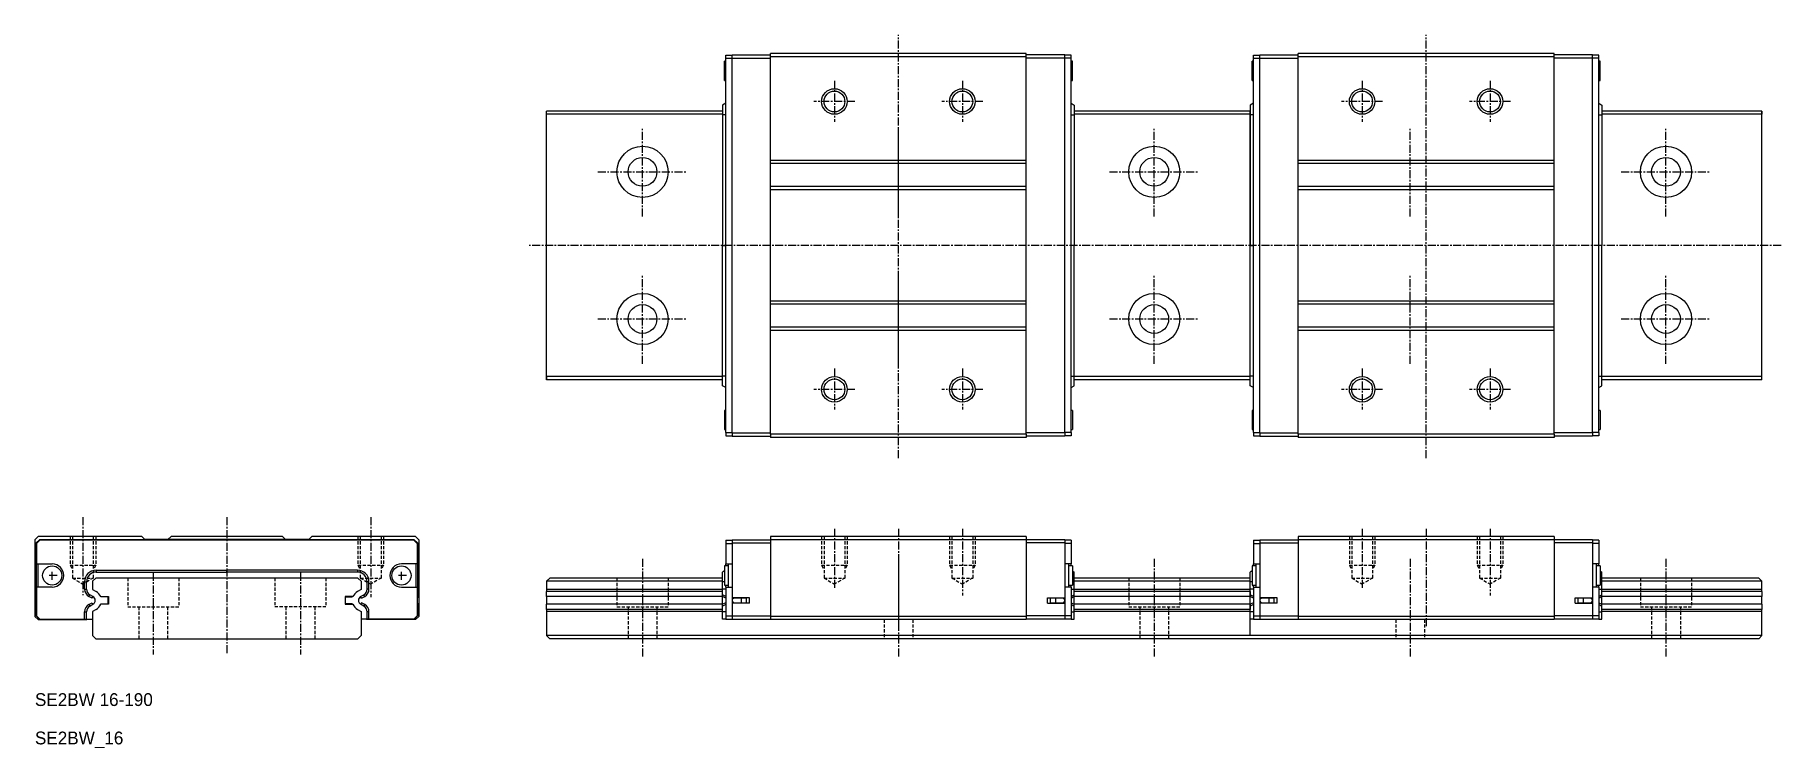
# Model space of a CAD drawing. Extents: x 10 to 283, y 9 to 121.
import ezdxf

# ---------------------------------------------------------------- set-up
doc = ezdxf.new("R2010")
doc.units = 0
doc.linetypes.add('CENTER', pattern=[2, 1.25, -0.25, 0.25, -0.25])
doc.linetypes.add('DASHED', pattern=[0.75, 0.5, -0.25])
doc.layers.get('0').update_dxf_attribs({"linetype": 'CONTINUOUS'})
doc.layers.add('CENTER', color=1, linetype='CENTER')

msp = doc.modelspace()

# ---------------------------------------------------------------- linework, layer by layer
at = {"color": 7, "linetype": 'CONTINUOUS'}
for p, q in [((118, 117.25), (118, 117.75)), ((118, 117.75), (119, 117.75)), ((119, 117.8), (125, 117.8)), ((119, 117.3), (119, 117.8)), ((165, 118), (125, 118)), ((125, 117.5), (125, 118)), ((165, 117.5), (125, 117.5)), ((125, 58.5), (125, 117.5)), ((165, 117.5), (165, 118)), ((171, 117.8), (165, 117.8)), ((165, 58.5), (165, 117.5)), ((171, 117.3), (171, 117.8)), ((172, 117.75), (171, 117.75)), ((172, 117.25), (172, 117.75)), ((200.5, 117.25), (200.5, 117.75)), ((200.5, 117.75), (201.5, 117.75)), ((201.5, 117.8), (207.5, 117.8)), ((201.5, 117.3), (201.5, 117.8)), ((247.5, 118), (207.5, 118)), ((207.5, 117.5), (207.5, 118)), ((247.5, 117.5), (207.5, 117.5)), ((207.5, 58.5), (207.5, 117.5)), ((247.5, 117.5), (247.5, 118)), ((253.5, 117.8), (247.5, 117.8)), ((247.5, 58.5), (247.5, 117.5)), ((253.5, 117.3), (253.5, 117.8)), ((254.5, 117.75), (253.5, 117.75)), ((254.5, 117.25), (254.5, 117.75)), ((118, 116.8), (117.8, 116.8)), ((117.8, 113.8), (117.8, 116.8)), ((118, 58.75), (118, 117.25)), ((118, 117.25), (119, 117.25)), ((119, 58.7), (119, 117.3)), ((119, 117.3), (125, 117.3)), ((171, 117.3), (165, 117.3)), ((171, 58.7), (171, 117.3)), ((172, 117.25), (171, 117.25)), ((172, 58.75), (172, 117.25)), ((172.2, 116.8), (172, 116.8)), ((172.2, 113.8), (172.2, 116.8)), ((200.3, 113.8), (200.3, 116.8)), ((200.5, 116.8), (200.3, 116.8)), ((200.5, 58.75), (200.5, 117.25)), ((200.5, 117.25), (201.5, 117.25)), ((201.5, 58.7), (201.5, 117.3)), ((201.5, 117.3), (207.5, 117.3)), ((253.5, 117.3), (247.5, 117.3)), ((253.5, 58.7), (253.5, 117.3)), ((254.5, 117.25), (253.5, 117.25)), ((254.5, 58.75), (254.5, 117.25)), ((254.7, 116.8), (254.5, 116.8)), ((254.7, 113.8), (254.7, 116.8)), ((117.8, 113.8), (118, 113.8)), ((172, 113.8), (172.2, 113.8)), ((200.3, 113.8), (200.5, 113.8)), ((254.5, 113.8), (254.7, 113.8)), ((118, 110.23), (117.5, 109.93)), ((117.5, 109.93), (117.5, 108.43)), ((172, 110.23), (172.5, 109.93)), ((172.5, 109.93), (172.5, 108.43)), ((200.5, 110.23), (200, 109.93)), ((200, 109.93), (200, 108.43)), ((254.5, 110.23), (255, 109.93)), ((255, 109.93), (255, 108.43)), ((90, 67), (90, 109)), ((117.5, 109), (90, 109)), ((90, 108.5), (90, 109)), ((117.5, 108.5), (90, 108.5)), ((117.5, 108.43), (117.5, 88)), ((118, 108.43), (117.5, 108.43)), ((172, 108.43), (172.5, 108.43)), ((200, 109), (172.5, 109)), ((200, 108.5), (172.5, 108.5)), ((172.5, 108.43), (172.5, 88)), ((200, 67), (200, 109)), ((200, 109), (200, 108.5)), ((200, 108.43), (200, 88)), ((200.5, 108.43), (200, 108.43)), ((254.5, 108.43), (255, 108.43)), ((280, 109), (255, 109)), ((280, 108.5), (255, 108.5)), ((255, 108.43), (255, 88)), ((280, 67), (280, 109)), ((280, 109), (280, 108.5)), ((165, 101.3), (125, 101.3)), ((247.5, 101.3), (207.5, 101.3)), ((165, 100.8), (125, 100.8)), ((247.5, 100.8), (207.5, 100.8)), ((165, 97.2), (125, 97.2)), ((165, 96.7), (125, 96.7)), ((247.5, 97.2), (207.5, 97.2)), ((247.5, 96.7), (207.5, 96.7)), ((117.5, 67.57), (117.5, 88)), ((117.5, 88), (118, 88)), ((172.5, 88), (172, 88)), ((172.5, 67.57), (172.5, 88)), ((200, 67.57), (200, 88)), ((200, 88), (200.5, 88)), ((255, 88), (254.5, 88)), ((255, 67.57), (255, 88)), ((165, 79.3), (125, 79.3)), ((247.5, 79.3), (207.5, 79.3)), ((165, 78.8), (125, 78.8)), ((247.5, 78.8), (207.5, 78.8)), ((165, 75.2), (125, 75.2)), ((165, 74.7), (125, 74.7)), ((247.5, 75.2), (207.5, 75.2)), ((247.5, 74.7), (207.5, 74.7)), ((117.5, 67.5), (90, 67.5)), ((90, 67.5), (90, 67)), ((117.5, 67), (90, 67)), ((117.5, 66.07), (117.5, 67.57)), ((118, 67.57), (117.5, 67.57)), ((118, 65.77), (117.5, 66.07)), ((172, 67.57), (172.5, 67.57)), ((172, 65.77), (172.5, 66.07)), ((172.5, 66.07), (172.5, 67.57)), ((200, 67.5), (172.5, 67.5)), ((200, 67), (172.5, 67)), ((200, 66.07), (200, 67.57)), ((200.5, 67.57), (200, 67.57)), ((200, 67), (200, 67.5)), ((200.5, 65.77), (200, 66.07)), ((254.5, 67.57), (255, 67.57)), ((254.5, 65.77), (255, 66.07)), ((255, 66.07), (255, 67.57)), ((280, 67.5), (255, 67.5)), ((280, 67), (255, 67)), ((280, 67), (280, 67.5)), ((117.8, 62.2), (117.8, 59.2)), ((118, 62.2), (117.8, 62.2)), ((172.2, 62.2), (172, 62.2)), ((172.2, 62.2), (172.2, 59.2)), ((200.3, 62.2), (200.3, 59.2)), ((200.5, 62.2), (200.3, 62.2)), ((254.7, 62.2), (254.5, 62.2)), ((254.7, 62.2), (254.7, 59.2)), ((117.8, 59.2), (118, 59.2)), ((118, 58.75), (119, 58.75)), ((118, 58.75), (118, 58.25)), ((118, 58.25), (119, 58.25)), ((119, 58.7), (125, 58.7)), ((119, 58.7), (119, 58.2)), ((119, 58.2), (125, 58.2)), ((165, 58.5), (125, 58.5)), ((125, 58.5), (125, 58)), ((165, 58), (125, 58)), ((171, 58.7), (165, 58.7)), ((165, 58.5), (165, 58)), ((171, 58.2), (165, 58.2)), ((172, 58.75), (171, 58.75)), ((171, 58.7), (171, 58.2)), ((172, 58.25), (171, 58.25)), ((172, 59.2), (172.2, 59.2)), ((172, 58.75), (172, 58.25)), ((200.3, 59.2), (200.5, 59.2)), ((200.5, 58.75), (200.5, 58.25)), ((200.5, 58.75), (201.5, 58.75)), ((200.5, 58.25), (201.5, 58.25)), ((201.5, 58.7), (207.5, 58.7)), ((201.5, 58.7), (201.5, 58.2)), ((201.5, 58.2), (207.5, 58.2)), ((247.5, 58.5), (207.5, 58.5)), ((207.5, 58.5), (207.5, 58)), ((247.5, 58), (207.5, 58)), ((253.5, 58.7), (247.5, 58.7)), ((247.5, 58.5), (247.5, 58)), ((253.5, 58.2), (247.5, 58.2)), ((254.5, 58.75), (253.5, 58.75)), ((253.5, 58.7), (253.5, 58.2)), ((254.5, 58.25), (253.5, 58.25)), ((254.5, 59.2), (254.7, 59.2)), ((254.5, 58.75), (254.5, 58.25)), ((10.5, 42.5), (10, 42)), ((10, 42), (10, 30)), ((10.7, 42), (10.2, 41.5)), ((10.2, 41.5), (10.2, 32.9)), ((10.75, 41.9), (10.25, 41.4)), ((10.25, 41.4), (10.25, 38.2)), ((26.7, 42.5), (10.5, 42.5)), ((69.3, 42), (10.7, 42)), ((69.25, 41.9), (10.75, 41.9)), ((27.2, 42.05), (26.7, 42.5)), ((52.8, 42.05), (27.2, 42.05)), ((31.3, 42.5), (30.8, 42.05)), ((48.7, 42.5), (31.3, 42.5)), ((48.7, 42.5), (49.2, 42.05)), ((52.8, 42.05), (53.3, 42.5)), ((69.5, 42.5), (53.3, 42.5)), ((69.25, 41.9), (69.75, 41.4)), ((69.3, 42), (69.8, 41.5)), ((69.5, 42.5), (70, 42)), ((69.75, 41.4), (69.75, 38.2)), ((69.8, 41.5), (69.8, 32.9)), ((70, 42), (70, 30)), ((118, 41.9), (119, 41.9)), ((118, 41.9), (118, 41.4)), ((118, 41.4), (118, 38.2)), ((118, 41.4), (119, 41.4)), ((119, 42), (125, 42)), ((119, 42), (119, 41.5)), ((119, 41.5), (119, 32.9)), ((119, 41.5), (125, 41.5)), ((165, 42.5), (125, 42.5)), ((125, 42.5), (125, 42)), ((165, 42), (125, 42)), ((125, 42), (125, 30)), ((165, 42.5), (165, 42)), ((165, 42), (165, 30)), ((171, 42), (165, 42)), ((171, 41.5), (165, 41.5)), ((171, 42), (171, 41.5)), ((172, 41.9), (171, 41.9)), ((171, 41.5), (171, 32.9)), ((172, 41.4), (171, 41.4)), ((172, 41.9), (172, 41.4)), ((172, 41.4), (172, 38.2)), ((200.5, 41.9), (200.5, 41.4)), ((200.5, 41.9), (201.5, 41.9)), ((200.5, 41.4), (200.5, 38.2)), ((200.5, 41.4), (201.5, 41.4)), ((201.5, 42), (207.5, 42)), ((201.5, 42), (201.5, 41.5)), ((201.5, 41.5), (207.5, 41.5)), ((201.5, 41.5), (201.5, 32.9)), ((247.5, 42.5), (207.5, 42.5)), ((207.5, 42.5), (207.5, 42)), ((247.5, 42), (207.5, 42)), ((207.5, 42), (207.5, 30)), ((247.5, 42.5), (247.5, 42)), ((247.5, 42), (247.5, 30)), ((253.5, 42), (247.5, 42)), ((253.5, 41.5), (247.5, 41.5)), ((253.5, 42), (253.5, 41.5)), ((254.5, 41.9), (253.5, 41.9)), ((253.5, 41.5), (253.5, 32.9)), ((254.5, 41.4), (253.5, 41.4)), ((254.5, 41.9), (254.5, 41.4)), ((254.5, 41.4), (254.5, 38.2)), ((10.25, 38.2), (12.7, 38.2)), ((10.45, 38.2), (10.45, 34.6)), ((19.5, 36), (19, 35.5)), ((19, 35.5), (19, 34.223861)), ((60.5, 36), (19.5, 36)), ((19.57, 37.23), (40, 37.23)), ((19.57, 37.23), (19.57, 36.93)), ((19.57, 36.93), (40, 36.93)), ((60.43, 37.23), (40, 37.23)), ((40, 36.93), (40, 37.23)), ((60.43, 36.93), (40, 36.93)), ((60.43, 37.23), (60.43, 36.93)), ((60.5, 36), (61, 35.5)), ((61, 35.5), (61, 34.223861)), ((69.75, 38.2), (67.3, 38.2)), ((69.55, 38.2), (69.55, 34.6)), ((90.5, 36), (90, 35.5)), ((117.5, 35.5), (90, 35.5)), ((90, 35.5), (90, 34.223861)), ((117.5, 36), (90.5, 36)), ((117.8, 37.11), (117.5, 36.93)), ((117.5, 35.43), (117.5, 36.93)), ((117.8, 37.9), (117.8, 34.9)), ((118.4, 37.9), (117.8, 37.9)), ((118, 38.2), (119, 38.2)), ((118, 37.9), (118, 38.2)), ((118.4, 38.2), (118.4, 34.6)), ((172, 38.2), (171, 38.2)), ((171.6, 38.2), (171.6, 34.6)), ((172.2, 37.9), (171.6, 37.9)), ((172, 37.9), (172, 38.2)), ((172.2, 37.9), (172.2, 34.9)), ((172.2, 37.11), (172.5, 36.93)), ((172.5, 35.43), (172.5, 36.93)), ((200, 36), (172.5, 36)), ((200, 35.5), (172.5, 35.5)), ((200.3, 37.11), (200, 36.93)), ((200, 35.43), (200, 36.93)), ((200, 34.223861), (200, 35.5)), ((200.3, 37.9), (200.3, 34.9)), ((200.9, 37.9), (200.3, 37.9)), ((200.5, 37.9), (200.5, 38.2)), ((200.5, 38.2), (201.5, 38.2)), ((200.9, 38.2), (200.9, 34.6)), ((254.5, 38.2), (253.5, 38.2)), ((254.1, 38.2), (254.1, 34.6)), ((254.7, 37.9), (254.1, 37.9)), ((254.5, 37.9), (254.5, 38.2)), ((254.7, 37.9), (254.7, 34.9)), ((254.7, 37.11), (255, 36.93)), ((255, 35.43), (255, 36.93)), ((279.5, 36), (255, 36)), ((280, 35.5), (255, 35.5)), ((279.5, 36), (280, 35.5)), ((280, 34.223861), (280, 35.5)), ((10.2, 32.1), (10.2, 32.9)), ((10.2, 32.9), (10.25, 32.9)), ((10.25, 34.6), (10.25, 30.1)), ((12.7, 34.6), (10.25, 34.6)), ((17.77, 34.264275), (17.77, 35.43)), ((17.77, 35.43), (18.07, 35.43)), ((17.77, 34.264275), (18.07, 34.264275)), ((18.07, 34.264275), (18.07, 35.43)), ((18.42, 33.138442), (18.57, 33.39825)), ((18.925814, 32.84641), (18.42, 33.138442)), ((19.075814, 33.106218), (18.57, 33.39825)), ((18.925814, 32.84641), (19.075814, 33.106218)), ((19, 34.223861), (19.56, 33.900544)), ((20.282271, 33.1), (21.5, 33.1)), ((20.379145, 33.049999), (20.358567, 33.100219)), ((21.45, 33.05), (20.379148, 33.05)), ((21.45, 31.95), (21.45, 33.05)), ((21.5, 33.1), (21.5, 31.9)), ((59.717729, 33.1), (58.5, 33.1)), ((58.5, 33.1), (58.5, 31.9)), ((58.55, 33.05), (59.620852, 33.05)), ((58.55, 31.95), (58.55, 33.05)), ((59.620855, 33.049999), (59.641433, 33.100219)), ((61, 34.223861), (60.44, 33.900544)), ((60.924186, 33.106218), (61.43, 33.39825)), ((61.074186, 32.84641), (60.924186, 33.106218)), ((61.074186, 32.84641), (61.58, 33.138442)), ((61.58, 33.138442), (61.43, 33.39825)), ((61.93, 34.264275), (61.93, 35.43)), ((62.23, 35.43), (61.93, 35.43)), ((62.23, 34.264275), (61.93, 34.264275)), ((62.23, 34.264275), (62.23, 35.43)), ((67.3, 34.6), (69.75, 34.6)), ((69.75, 34.6), (69.75, 30.1)), ((69.8, 32.9), (69.75, 32.9)), ((69.8, 32.1), (69.8, 32.9)), ((117.5, 34.223861), (90, 34.223861)), ((90, 34.223861), (90, 33.900544)), ((117.5, 33.900544), (90, 33.900544)), ((90, 33.1), (90, 33.900544)), ((117.5, 33.1), (90, 33.1)), ((90, 33.1), (90, 31.9)), ((117.5, 34.264275), (117.5, 35.43)), ((117.8, 35.43), (117.5, 35.43)), ((117.5, 33.39825), (117.5, 34.264275)), ((118, 34.264275), (117.5, 34.264275)), ((118, 33.138442), (117.5, 33.39825)), ((117.5, 33.106218), (117.5, 33.39825)), ((118, 32.84641), (117.5, 33.106218)), ((117.5, 31.893782), (117.5, 33.106218)), ((117.8, 34.9), (118.4, 34.9)), ((118, 34.6), (118, 34.9)), ((118, 34.6), (118, 30.1)), ((118, 34.6), (119, 34.6)), ((121.7, 32.9), (119, 32.9)), ((119, 32.9), (119, 32.1)), ((120.4, 32.85), (119.35, 32.85)), ((119.8, 32.85), (119.8, 32.9)), ((120.260586, 32.85), (120.260586, 32.9)), ((121.2, 32.85), (120.4, 32.85)), ((120.4, 32.85), (120.4, 32.15)), ((121.2, 32.85), (121.2, 32.15)), ((121.7, 32.1), (121.7, 32.9)), ((168.3, 32.9), (171, 32.9)), ((168.3, 32.1), (168.3, 32.9)), ((169.6, 32.85), (168.8, 32.85)), ((168.8, 32.15), (168.8, 32.85)), ((170.65, 32.85), (169.6, 32.85)), ((169.6, 32.15), (169.6, 32.85)), ((169.739414, 32.85), (169.739414, 32.9)), ((170.2, 32.85), (170.2, 32.9)), ((172, 34.6), (171, 34.6)), ((171, 32.9), (171, 32.1)), ((171.6, 34.9), (172.2, 34.9)), ((172, 34.6), (172, 34.9)), ((172, 34.6), (172, 30.1)), ((172, 34.264275), (172.5, 34.264275)), ((172, 33.138442), (172.5, 33.39825)), ((172, 32.84641), (172.5, 33.106218)), ((172.2, 35.43), (172.5, 35.43)), ((172.5, 34.264275), (172.5, 35.43)), ((172.5, 33.39825), (172.5, 34.264275)), ((200, 34.223861), (172.5, 34.223861)), ((200, 33.900544), (172.5, 33.900544)), ((172.5, 33.106218), (172.5, 33.39825)), ((172.5, 31.893782), (172.5, 33.106218)), ((200, 33.1), (172.5, 33.1)), ((200, 34.264275), (200, 35.43)), ((200.3, 35.43), (200, 35.43)), ((200, 33.39825), (200, 34.264275)), ((200.5, 34.264275), (200, 34.264275)), ((200, 33.900544), (200, 34.223861)), ((200, 33.900544), (200, 33.1)), ((200.5, 33.138442), (200, 33.39825)), ((200, 33.106218), (200, 33.39825)), ((200.5, 32.84641), (200, 33.106218)), ((200, 31.893782), (200, 33.106218)), ((200, 31.9), (200, 33.1)), ((200.3, 34.9), (200.9, 34.9)), ((200.5, 34.6), (200.5, 34.9)), ((200.5, 34.6), (200.5, 30.1)), ((200.5, 34.6), (201.5, 34.6)), ((204.2, 32.9), (201.5, 32.9)), ((201.5, 32.9), (201.5, 32.1)), ((202.9, 32.85), (201.85, 32.85)), ((202.3, 32.85), (202.3, 32.9)), ((202.760586, 32.85), (202.760586, 32.9)), ((203.7, 32.85), (202.9, 32.85)), ((202.9, 32.85), (202.9, 32.15)), ((203.7, 32.85), (203.7, 32.15)), ((204.2, 32.1), (204.2, 32.9)), ((250.8, 32.9), (253.5, 32.9)), ((250.8, 32.1), (250.8, 32.9)), ((252.1, 32.85), (251.3, 32.85)), ((251.3, 32.15), (251.3, 32.85)), ((252.1, 32.15), (252.1, 32.85)), ((253.15, 32.85), (252.1, 32.85)), ((252.239414, 32.85), (252.239414, 32.9)), ((252.7, 32.85), (252.7, 32.9)), ((254.5, 34.6), (253.5, 34.6)), ((253.5, 32.9), (253.5, 32.1)), ((254.1, 34.9), (254.7, 34.9)), ((254.5, 34.6), (254.5, 34.9)), ((254.5, 34.6), (254.5, 30.1)), ((254.5, 34.264275), (255, 34.264275)), ((254.5, 33.138442), (255, 33.39825)), ((254.5, 32.84641), (255, 33.106218)), ((254.7, 35.43), (255, 35.43)), ((255, 34.264275), (255, 35.43)), ((255, 33.39825), (255, 34.264275)), ((280, 34.223861), (255, 34.223861)), ((280, 33.900544), (255, 33.900544)), ((255, 33.106218), (255, 33.39825)), ((255, 31.893782), (255, 33.106218)), ((280, 33.1), (255, 33.1)), ((280, 33.900544), (280, 34.223861)), ((280, 33.900544), (280, 33.1)), ((280, 31.9), (280, 33.1)), ((10.2, 32.1), (10.2, 30.1)), ((10.2, 32.1), (10.25, 32.1)), ((10.2, 30.1), (10.7, 29.6)), ((10.25, 30.1), (10.75, 29.6)), ((17.77, 30.735725), (18.07, 30.735725)), ((17.77, 29.6), (17.77, 30.735725)), ((18.07, 29.6), (18.07, 30.735725)), ((18.42, 31.861558), (18.925814, 32.15359)), ((18.42, 31.861558), (18.57, 31.60175)), ((18.57, 31.60175), (19.075814, 31.893782)), ((18.925814, 32.15359), (19.075814, 31.893782)), ((19.56, 31.099456), (19, 30.776139)), ((19, 30.776139), (19, 27)), ((21.5, 31.9), (20.282271, 31.9)), ((20.358585, 31.899825), (20.379143, 31.950002)), ((20.379148, 31.95), (21.45, 31.95)), ((58.5, 31.9), (59.717729, 31.9)), ((59.620852, 31.95), (58.55, 31.95)), ((59.641415, 31.899825), (59.620857, 31.950002)), ((60.44, 31.099456), (61, 30.776139)), ((61.074186, 32.15359), (60.924186, 31.893782)), ((61.43, 31.60175), (60.924186, 31.893782)), ((61, 30.776139), (61, 27)), ((61.58, 31.861558), (61.074186, 32.15359)), ((61.58, 31.861558), (61.43, 31.60175)), ((61.93, 29.6), (61.93, 30.735725)), ((62.23, 30.735725), (61.93, 30.735725)), ((62.23, 29.6), (62.23, 30.735725)), ((69.75, 30.1), (69.25, 29.6)), ((69.8, 30.1), (69.3, 29.6)), ((69.8, 32.1), (69.75, 32.1)), ((69.8, 32.1), (69.8, 30.1)), ((117.5, 31.9), (90, 31.9)), ((90, 31.099456), (90, 31.9)), ((117.5, 31.099456), (90, 31.099456)), ((90, 31.099456), (90, 30.776139)), ((117.5, 30.776139), (90, 30.776139)), ((90, 30.776139), (90, 27)), ((118, 32.15359), (117.5, 31.893782)), ((117.5, 31.60175), (117.5, 31.893782)), ((118, 31.861558), (117.5, 31.60175)), ((117.5, 30.735725), (117.5, 31.60175)), ((118, 30.735725), (117.5, 30.735725)), ((117.5, 29.6), (117.5, 30.735725)), ((118, 30.1), (118, 29.6)), ((118, 30.1), (119, 30.1)), ((119, 32.1), (119, 30.1)), ((121.7, 32.1), (119, 32.1)), ((119, 30.1), (125, 30.1)), ((119, 30.1), (119, 29.6)), ((119.35, 32.15), (120.4, 32.15)), ((119.8, 32.1), (119.8, 32.15)), ((120.260586, 32.1), (120.260586, 32.15)), ((120.4, 32.15), (121.2, 32.15)), ((171, 30.1), (165, 30.1)), ((168.3, 32.1), (171, 32.1)), ((168.8, 32.15), (169.6, 32.15)), ((169.6, 32.15), (170.65, 32.15)), ((169.739414, 32.1), (169.739414, 32.15)), ((170.2, 32.1), (170.2, 32.15)), ((171, 32.1), (171, 30.1)), ((172, 30.1), (171, 30.1)), ((171, 30.1), (171, 29.6)), ((172, 32.15359), (172.5, 31.893782)), ((172, 31.861558), (172.5, 31.60175)), ((172, 30.735725), (172.5, 30.735725)), ((172, 30.1), (172, 29.6)), ((200, 31.9), (172.5, 31.9)), ((172.5, 31.60175), (172.5, 31.893782)), ((172.5, 30.735725), (172.5, 31.60175)), ((200, 31.099456), (172.5, 31.099456)), ((200, 30.776139), (172.5, 30.776139)), ((172.5, 29.6), (172.5, 30.735725)), ((200.5, 32.15359), (200, 31.893782)), ((200, 31.9), (200, 31.099456)), ((200, 31.60175), (200, 31.893782)), ((200.5, 31.861558), (200, 31.60175)), ((200, 30.735725), (200, 31.60175)), ((200, 30.776139), (200, 31.099456)), ((200, 27), (200, 30.776139)), ((200, 29.6), (200, 30.735725)), ((200.5, 30.735725), (200, 30.735725)), ((200.5, 30.1), (200.5, 29.6)), ((200.5, 30.1), (201.5, 30.1)), ((204.2, 32.1), (201.5, 32.1)), ((201.5, 32.1), (201.5, 30.1)), ((201.5, 30.1), (207.5, 30.1)), ((201.5, 30.1), (201.5, 29.6)), ((201.85, 32.15), (202.9, 32.15)), ((202.3, 32.1), (202.3, 32.15)), ((202.760586, 32.1), (202.760586, 32.15)), ((202.9, 32.15), (203.7, 32.15)), ((253.5, 30.1), (247.5, 30.1)), ((250.8, 32.1), (253.5, 32.1)), ((251.3, 32.15), (252.1, 32.15)), ((252.1, 32.15), (253.15, 32.15)), ((252.239414, 32.1), (252.239414, 32.15)), ((252.7, 32.1), (252.7, 32.15)), ((253.5, 32.1), (253.5, 30.1)), ((253.5, 30.1), (253.5, 29.6)), ((254.5, 30.1), (253.5, 30.1)), ((254.5, 32.15359), (255, 31.893782)), ((254.5, 31.861558), (255, 31.60175)), ((254.5, 30.735725), (255, 30.735725)), ((254.5, 30.1), (254.5, 29.6)), ((280, 31.9), (255, 31.9)), ((255, 31.60175), (255, 31.893782)), ((255, 30.735725), (255, 31.60175)), ((280, 31.099456), (255, 31.099456)), ((280, 30.776139), (255, 30.776139)), ((255, 29.6), (255, 30.735725)), ((280, 31.9), (280, 31.099456)), ((280, 30.776139), (280, 31.099456)), ((280, 27), (280, 30.776139)), ((10, 30), (10.5, 29.5)), ((10.5, 29.5), (18.1, 29.5)), ((10.7, 29.6), (10.75, 29.6)), ((10.75, 29.6), (17.77, 29.6)), ((17.77, 29.6), (18.07, 29.6)), ((18.07, 29.6), (19, 29.6)), ((18.1, 29.5), (18.2, 29.6)), ((61.93, 29.6), (61, 29.6)), ((61.9, 29.5), (61.8, 29.6)), ((69.5, 29.5), (61.9, 29.5)), ((62.23, 29.6), (61.93, 29.6)), ((69.25, 29.6), (62.23, 29.6)), ((69.3, 29.6), (69.25, 29.6)), ((70, 30), (69.5, 29.5)), ((118, 29.6), (117.5, 29.6)), ((118, 29.6), (119, 29.6)), ((119, 29.6), (125, 29.6)), ((165, 30), (125, 30)), ((125, 30), (125, 29.5)), ((165, 29.5), (125, 29.5)), ((165, 30), (165, 29.5)), ((171, 29.6), (165, 29.6)), ((172, 29.6), (171, 29.6)), ((172, 29.6), (172.5, 29.6)), ((200.5, 29.6), (200, 29.6)), ((200.5, 29.6), (201.5, 29.6)), ((201.5, 29.6), (207.5, 29.6)), ((247.5, 30), (207.5, 30)), ((207.5, 30), (207.5, 29.5)), ((247.5, 29.5), (207.5, 29.5)), ((247.5, 30), (247.5, 29.5)), ((253.5, 29.6), (247.5, 29.6)), ((254.5, 29.6), (253.5, 29.6)), ((254.5, 29.6), (255, 29.6)), ((19, 27), (19.5, 26.5)), ((19.5, 26.5), (60.5, 26.5)), ((61, 27), (60.5, 26.5)), ((280, 27), (90, 27)), ((90, 27), (90.5, 26.5)), ((279.5, 26.5), (90.5, 26.5)), ((280, 27), (279.5, 26.5))]:
    msp.add_line(p, q, dxfattribs=at)
at = {"color": 3, "linetype": 'DASHED'}
for p, q in [((15.5, 42.5), (15.5, 38)), ((15.875, 42.5), (15.875, 36)), ((19.125, 42.5), (19.125, 36)), ((19.5, 42.5), (19.5, 38)), ((60.5, 42.5), (60.5, 38)), ((60.875, 42.5), (60.875, 36)), ((64.125, 42.5), (64.125, 36)), ((64.5, 42.5), (64.5, 38)), ((133, 42.5), (133, 38)), ((133.375, 42.5), (133.375, 36)), ((136.625, 42.5), (136.625, 36)), ((137, 42.5), (137, 38)), ((153, 42.5), (153, 38)), ((153.375, 42.5), (153.375, 36)), ((156.625, 42.5), (156.625, 36)), ((157, 42.5), (157, 38)), ((215.5, 42.5), (215.5, 38)), ((215.875, 42.5), (215.875, 36)), ((219.125, 42.5), (219.125, 36)), ((219.5, 42.5), (219.5, 38)), ((235.5, 42.5), (235.5, 38)), ((235.875, 42.5), (235.875, 36)), ((239.125, 42.5), (239.125, 36)), ((239.5, 42.5), (239.5, 38)), ((15.5, 38), (19.5, 38)), ((15.5, 38), (15.875, 37.350481)), ((15.875, 36), (17.5, 35.061806)), ((15.875, 36), (19.125, 36)), ((19.125, 36), (17.5, 35.061806)), ((19.5, 38), (19.125, 37.350481)), ((24.5, 36), (24.5, 31.5)), ((32.5, 36), (32.5, 31.5)), ((47.5, 36), (47.5, 31.5)), ((55.5, 36), (55.5, 31.5)), ((60.5, 38), (64.5, 38)), ((60.5, 38), (60.875, 37.350481)), ((60.875, 36), (62.5, 35.061806)), ((60.875, 36), (64.125, 36)), ((64.125, 36), (62.5, 35.061806)), ((64.5, 38), (64.125, 37.350481)), ((101, 36), (101, 31.5)), ((109, 36), (109, 31.5)), ((133, 38), (137, 38)), ((133, 38), (133.375, 37.350481)), ((133.375, 36), (135, 35.061806)), ((133.375, 36), (136.625, 36)), ((136.625, 36), (135, 35.061806)), ((137, 38), (136.625, 37.350481)), ((153, 38), (157, 38)), ((153, 38), (153.375, 37.350481)), ((153.375, 36), (155, 35.061806)), ((153.375, 36), (156.625, 36)), ((156.625, 36), (155, 35.061806)), ((157, 38), (156.625, 37.350481)), ((181, 36), (181, 31.5)), ((189, 36), (189, 31.5)), ((215.5, 38), (219.5, 38)), ((215.5, 38), (215.875, 37.350481)), ((215.875, 36), (219.125, 36)), ((215.875, 36), (217.5, 35.061806)), ((219.125, 36), (217.5, 35.061806)), ((219.5, 38), (219.125, 37.350481)), ((235.5, 38), (239.5, 38)), ((235.5, 38), (235.875, 37.350481)), ((235.875, 36), (237.5, 35.061806)), ((235.875, 36), (239.125, 36)), ((239.125, 36), (237.5, 35.061806)), ((239.5, 38), (239.125, 37.350481)), ((261, 36), (261, 31.5)), ((269, 36), (269, 31.5)), ((24.5, 31.5), (32.5, 31.5)), ((26.25, 31.5), (26.25, 26.5)), ((30.75, 31.5), (30.75, 26.5)), ((55.5, 31.5), (47.5, 31.5)), ((49.25, 31.5), (49.25, 26.5)), ((53.75, 31.5), (53.75, 26.5)), ((101, 31.5), (109, 31.5)), ((102.75, 31.5), (102.75, 26.5)), ((107.25, 31.5), (107.25, 26.5)), ((181, 31.5), (189, 31.5)), ((182.75, 31.5), (182.75, 26.5)), ((187.25, 31.5), (187.25, 26.5)), ((261, 31.5), (269, 31.5)), ((262.75, 31.5), (262.75, 26.5)), ((267.25, 31.5), (267.25, 26.5)), ((142.75, 29.5), (142.75, 26.5)), ((147.25, 29.5), (147.25, 26.5)), ((222.75, 29.5), (222.75, 26.5)), ((227.25, 29.5), (227.25, 26.5))]:
    msp.add_line(p, q, dxfattribs=at)
at = {"color": 3, "linetype": 'CONTINUOUS'}
for centre in [(135, 110.5), (155, 110.5), (217.5, 110.5), (237.5, 110.5), (135, 65.5), (155, 65.5), (217.5, 65.5), (237.5, 65.5)]:
    msp.add_circle(centre, 2, dxfattribs=at)
at = {"color": 7, "linetype": 'CONTINUOUS'}
for centre, radius in [((135, 110.5), 1.625), ((155, 110.5), 1.625), ((217.5, 110.5), 1.625), ((237.5, 110.5), 1.625), ((105, 99.5), 4), ((105, 99.5), 2.25), ((185, 99.5), 4), ((185, 99.5), 2.25), ((265, 99.5), 4), ((265, 99.5), 2.25), ((105, 76.5), 4), ((185, 76.5), 4), ((265, 76.5), 4), ((105, 76.5), 2.25), ((185, 76.5), 2.25), ((265, 76.5), 2.25), ((135, 65.5), 1.625), ((155, 65.5), 1.625), ((217.5, 65.5), 1.625), ((237.5, 65.5), 1.625), ((12.7, 36.4), 1.5), ((67.3, 36.4), 1.5)]:
    msp.add_circle(centre, radius, dxfattribs=at)
for centre, radius, start, end in [((12.7, 36.4), 1.8, 270, 90), ((19.570026, 35.429974), 1.800026, 90.000832, 179.999168), ((19.57, 35.43), 1.5, 90, 180), ((60.429974, 35.429974), 1.800026, 0.000832, 89.999168), ((60.43, 35.43), 1.5, 0, 90), ((67.3, 36.4), 1.8, 90, 270), ((19.07, 34.264275), 1.3, 180, 240), ((19.07, 34.264275), 1, 180, 240), ((18.725814, 32.5), 0.7, 300, 60), ((18.685, 32.385), 1.75, 24.115126, 60), ((61.315, 32.385), 1.75, 120, 155.884874), ((61.274186, 32.5), 0.7, 120, 240), ((60.93, 34.264275), 1, 300, 0), ((60.93, 34.264275), 1.3, 300, 0), ((119.35, 32.5), 0.35, 90, 180), ((170.65, 32.5), 0.35, 0, 90), ((201.85, 32.5), 0.35, 90, 180), ((253.15, 32.5), 0.35, 0, 90), ((19.07, 30.735725), 1.3, 120, 180), ((19.07, 30.735725), 1, 120, 180), ((18.685, 32.615), 1.75, 300, 335.884874), ((61.315, 32.615), 1.75, 204.115126, 240), ((60.93, 30.735725), 1, 0, 60), ((60.93, 30.735725), 1.3, 0, 60), ((119.35, 32.5), 0.35, 180, 270), ((170.65, 32.5), 0.35, 270, 0), ((201.85, 32.5), 0.35, 180, 270), ((253.15, 32.5), 0.35, 270, 0)]:
    msp.add_arc(centre, radius, start, end, dxfattribs=at)
at = {"layer": 'CENTER', "color": 1, "linetype": 'CENTER'}
for p, q in [((145, 54.7611), (145, 120.908093)), ((227.5, 54.7611), (227.5, 120.908093)), ((135, 113.747), (135, 107.347)), ((155, 113.747), (155, 107.347)), ((217.5, 113.747), (217.5, 107.347)), ((237.5, 113.747), (237.5, 107.347)), ((138.199655, 110.5), (131.800345, 110.5)), ((158.199655, 110.5), (151.800345, 110.5)), ((220.699655, 110.5), (214.300345, 110.5)), ((240.699655, 110.5), (234.300345, 110.5)), ((105, 92.5), (105, 106.5)), ((145, 92.5), (145, 106.5)), ((185, 92.5), (185, 106.5)), ((225, 92.5), (225, 106.5)), ((265, 92.5), (265, 106.5)), ((98, 99.5), (112, 99.5)), ((178, 99.5), (192, 99.5)), ((258, 99.5), (272, 99.5)), ((283, 88), (87, 88)), ((105, 69.5), (105, 83.5)), ((145, 69.5), (145, 83.5)), ((185, 69.5), (185, 83.5)), ((225, 69.5), (225, 83.5)), ((265, 69.5), (265, 83.5)), ((98, 76.5), (112, 76.5)), ((178, 76.5), (192, 76.5)), ((258, 76.5), (272, 76.5)), ((135, 68.747), (135, 62.347)), ((155, 68.747), (155, 62.347)), ((217.5, 68.747), (217.5, 62.347)), ((237.5, 68.747), (237.5, 62.347)), ((138.199655, 65.5), (131.800345, 65.5)), ((158.199655, 65.5), (151.800345, 65.5)), ((220.699655, 65.5), (214.300345, 65.5)), ((240.699655, 65.5), (234.300345, 65.5)), ((17.5, 45.5), (17.5, 33.333)), ((40, 45.5), (40, 24.033)), ((62.5, 45.5), (62.5, 33)), ((135, 43.713), (135, 34.249445)), ((145, 43.713), (145, 28.287)), ((155, 43.713), (155, 33.249445)), ((217.5, 43.713), (217.5, 34.249445)), ((227.5, 43.713), (227.5, 28.287)), ((237.5, 43.713), (237.5, 33.249445)), ((105, 39), (105, 23.5)), ((145, 39), (145, 23.5)), ((185, 39), (185, 23.5)), ((225, 39), (225, 23.5)), ((265, 39), (265, 23.5)), ((13.483, 36.4), (12.017, 36.4)), ((12.7, 35.699171), (12.7, 37.109906)), ((28.5, 36.833), (28.5, 24.033)), ((51.5, 36.833), (51.5, 24.033)), ((68.083, 36.4), (66.617, 36.4)), ((67.3, 35.699171), (67.3, 37.109906))]:
    msp.add_line(p, q, dxfattribs=at)

# ---------------------------------------------------------------- texts
at = {"color": 7, "linetype": 'CONTINUOUS'}
for s, p in [('SE2BW 16-190', (10, 16)), ('SE2BW_16', (10, 10))]:
    msp.add_text(s, height=2, dxfattribs=at).set_placement(p)

doc.saveas('drawing.dxf')
